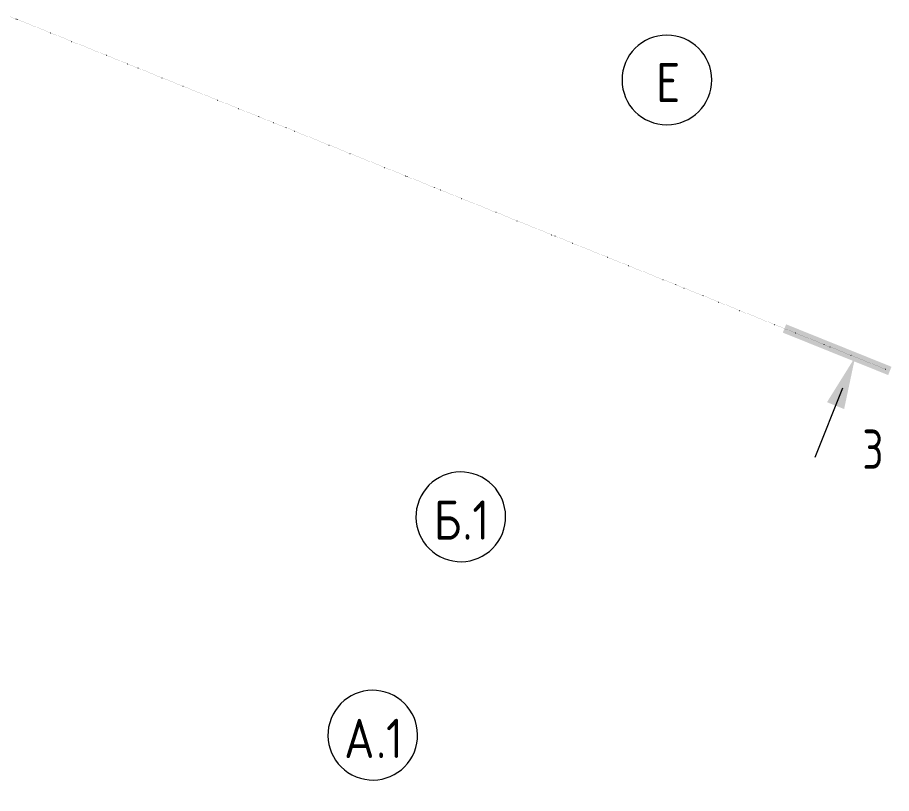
# Model space of a CAD drawing. Header units: millimetres. Extents: x -584918 to 2941280, y 3000189 to 4229862.
# Drawn here: x -415526 to -407730, y 3851044 to 3857967 of the extents above; entities that cross this region are included whole.
import ezdxf

# ---------------------------------------------------------------- set-up
doc = ezdxf.new("R2010")
doc.units = ezdxf.units.MM
doc.linetypes.add('ASVP_Линия разреза', pattern=[20, 0, -10, 0, -10])
doc.layers.add('Оси', color=7, linetype='Continuous', lineweight=0)
doc.layers.add('Разрезы', color=7, linetype='Continuous', lineweight=0)
doc.styles.add('GOST Common', font='', dxfattribs={"width": 0.9, "height": 700})
doc.styles.add('GOST Common_4', font='', dxfattribs={"width": 0.8, "height": 700})
doc.styles.get('GOST Common').set_extended_font_data('GOST Common')
doc.styles.get('GOST Common_4').set_extended_font_data('GOST Common')

# ---------------------------------------------------------------- blocks, each defined once
blk = doc.blocks.new('Ось сетки - Круг_Ø8 мм-6577-АР Этаж 02')
at = {"layer": 'Оси'}
for start, end in [(360, 180), (180, 360)]:
    blk.add_arc((0, 0), 4, start, end, dxfattribs=at)
blk = doc.blocks.new('Разрез - Номер вида сзади_3_5 мм-64069-АР Этаж 02')
at = {"layer": 'Разрезы'}
for points in [[(9.798, 0.404), (9.798, -0.394), (-0.333, -0.394), (-0.333, 0.404)], [(2.176, -4.675), (3, 0), (3.824, -4.675)]]:
    blk.add_hatch(color=256, dxfattribs=at).paths.add_polyline_path(points)
at = {"layer": 'Разрезы', "lineweight": 20}
blk.add_line((3, -3), (3, -9.663), dxfattribs=at)

msp = doc.modelspace()

# ---------------------------------------------------------------- linework, layer by layer
at = {"layer": 'Разрезы', "linetype": 'ASVP_Линия разреза'}
msp.add_line((-475587.767, 3882153.064), (-407776.35, 3854826.075), dxfattribs=at)

# ---------------------------------------------------------------- block references
at = {"layer": 'Оси', "xscale": 99.99999999999993, "yscale": 99.99999999999993, "zscale": 99.99999999999993}
for p, rotation in [((-409734.204, 3857409.598), 269.9999999999994), ((-411572.283, 3853512.396), 248.0513009164574), ((-412357.213, 3851564.606), 248.0513009164574)]:
    msp.add_blockref('Ось сетки - Круг_Ø8 мм-6577-АР Этаж 02', p, dxfattribs=dict(at, rotation=rotation))
at = {"layer": 'Разрезы', "extrusion": (0, 0, -1), "xscale": 99.99999999999994, "yscale": 99.99999999999994, "zscale": 99.99999999999994, "rotation": 21.94869908354377}
msp.add_blockref('Разрез - Номер вида сзади_3_5 мм-64069-АР Этаж 02', (407776.35, 3854826.075), dxfattribs=at)

# ---------------------------------------------------------------- texts
at = {"layer": 'Оси', "char_height": 350, "attachment_point": 1, "style": 'GOST Common'}
for s, insert, width in [('\\fGOST Common|b0|i0|c204|p34|;\\W.9;Е', (-409832.677, 3857562.185), 274.17712), ('\\fGOST Common|b0|i0|c204|p34|;\\W.9;Б', (-411812.851, 3853658.562), 310.25306), ('.1', (-411556.866, 3853658.562), 303.03787), ('\\fGOST Common|b0|i0|c204|p34|;\\W.9;А', (-412612.631, 3851710.773), 346.329), ('.1', (-412326.881, 3851710.773), 303.03787)]:
    msp.add_mtext(s, dxfattribs=dict(at, insert=insert, width=width))
at = {"layer": 'Разрезы', "insert": (-407990.195, 3854290.594), "char_height": 350, "width": 237.2995, "attachment_point": 1, "style": 'GOST Common_4'}
msp.add_mtext('\\fGOST Common|b0|i0|c204|p34|;\\W.8;3', dxfattribs=at)

doc.saveas('drawing.dxf')
